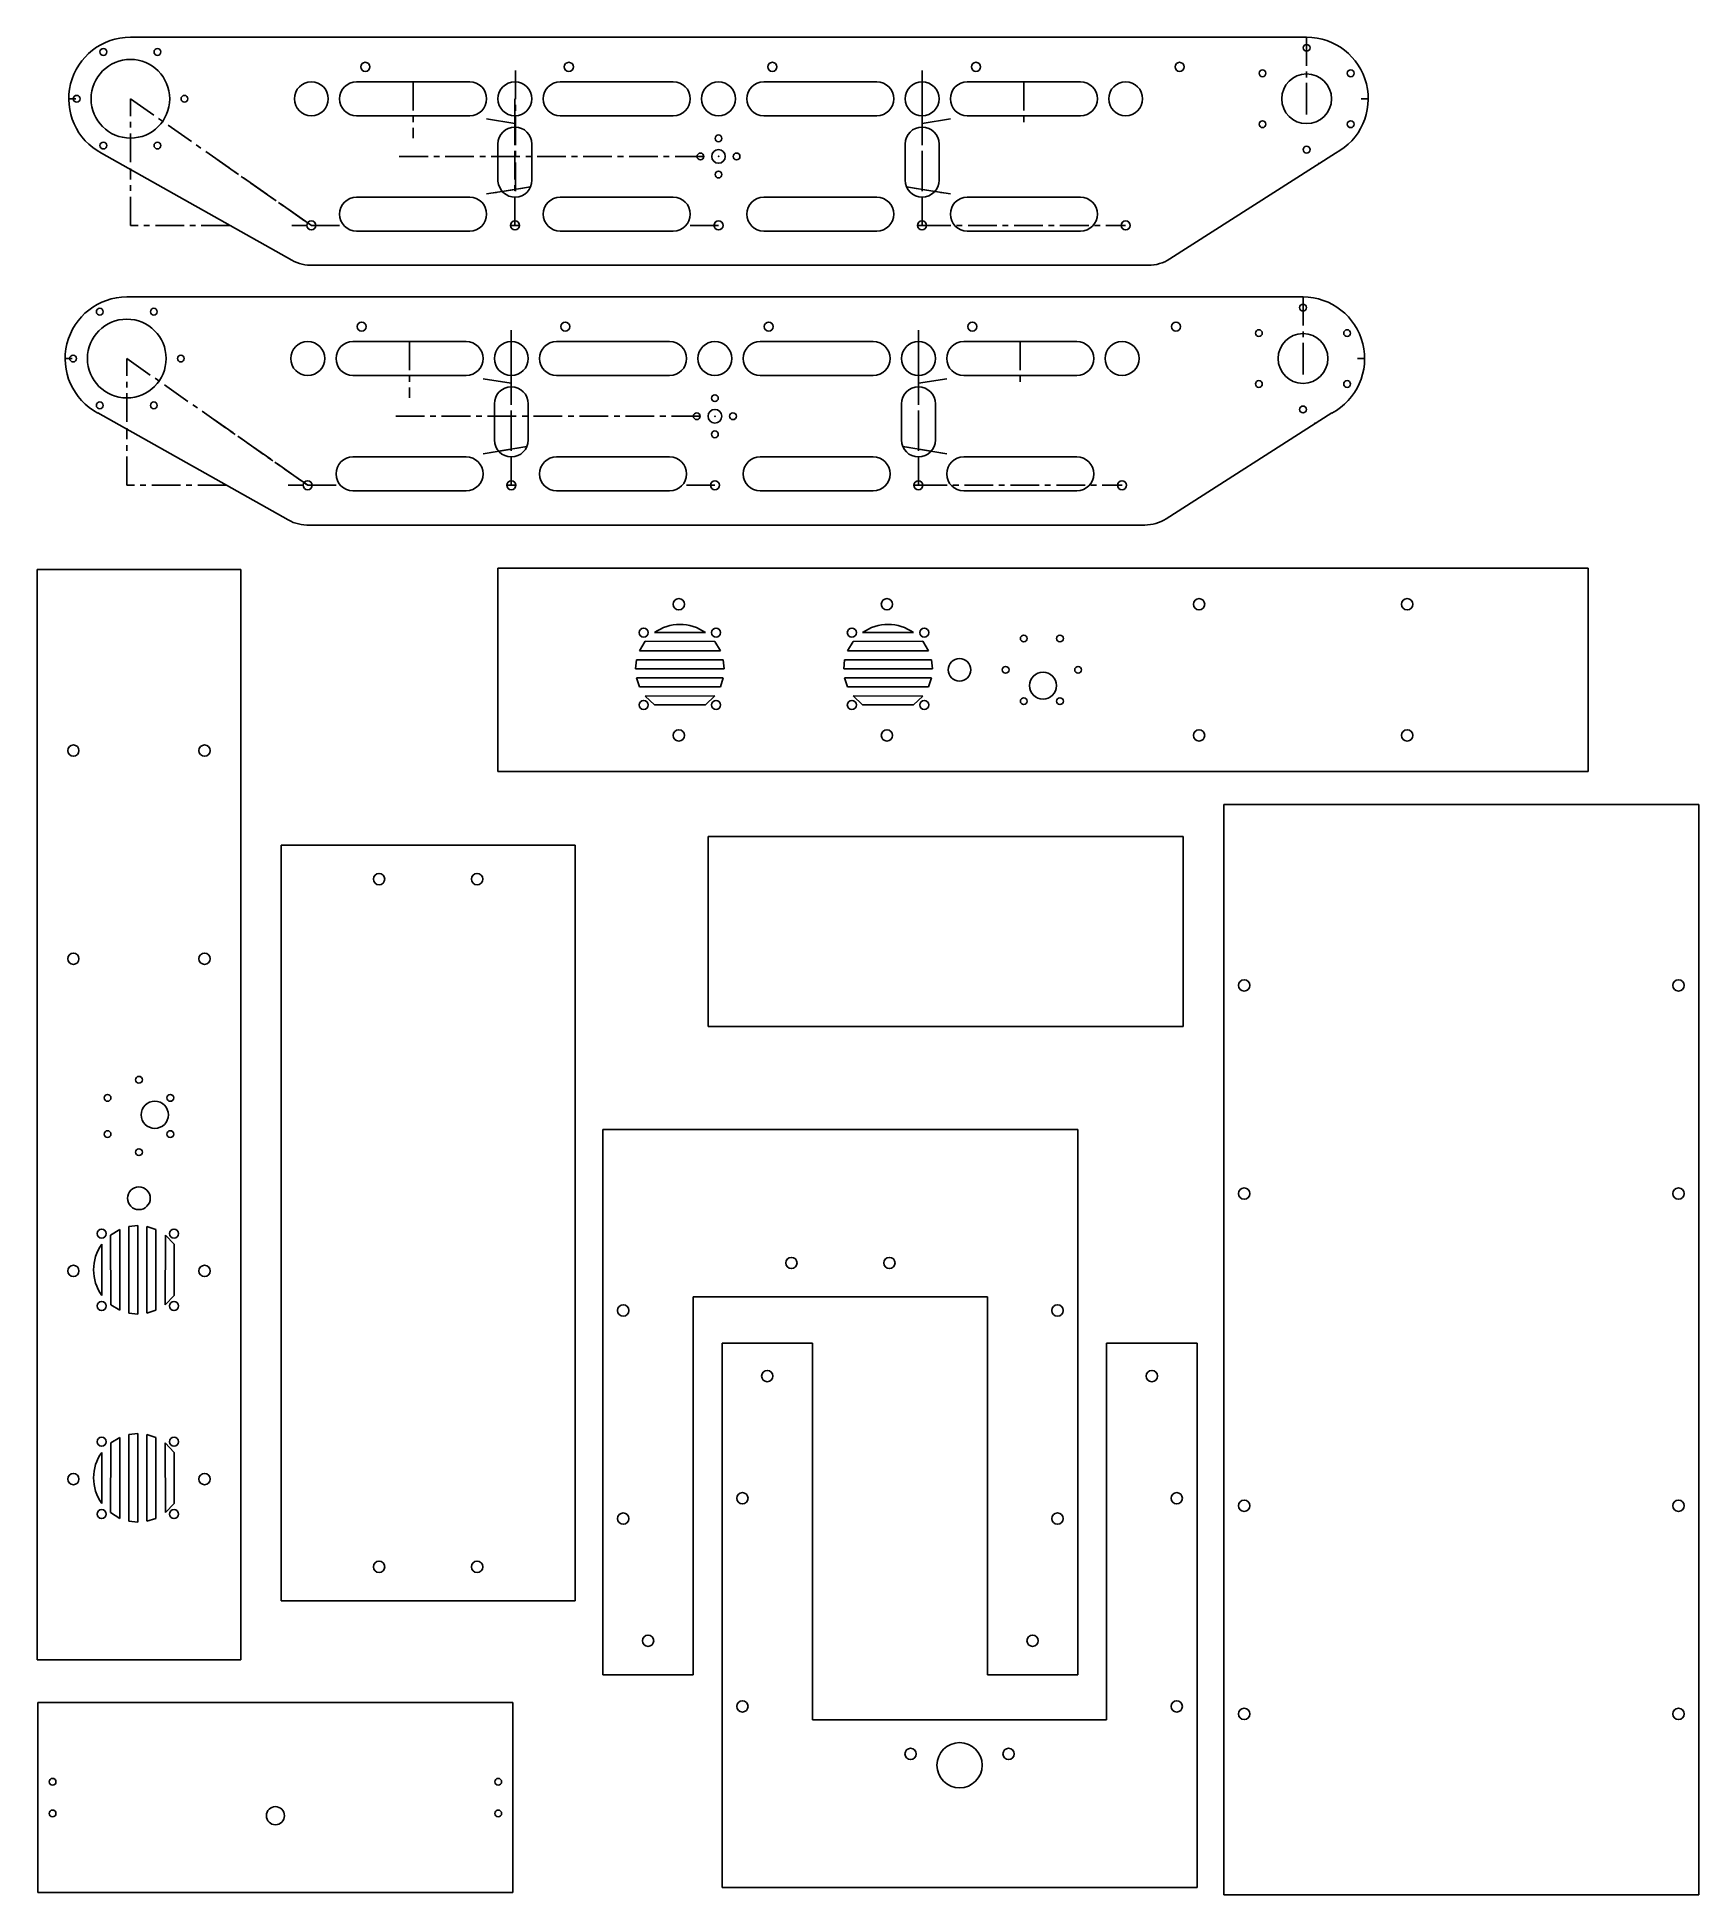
# Model space of a CAD drawing. Header units: millimetres. Extents: x 6 to 740, y 5 to 826.
import ezdxf

# ---------------------------------------------------------------- set-up
doc = ezdxf.new("R2010")
doc.units = ezdxf.units.MM
doc.header["$PDSIZE"] = -1
doc.linetypes.add('CENTERX2', pattern=[20.32, 12.7, -2.54, 2.54, -2.54])

msp = doc.modelspace()

# ---------------------------------------------------------------- linework, layer by layer
at = {"color": 7, "linetype": 'Continuous'}
for p, q in [((46.77, 825.94), (566.77, 825.94)), ((146.77, 806.2), (196.77, 806.2)), ((286.77, 806.2), (236.77, 806.2)), ((326.77, 806.2), (376.77, 806.2)), ((466.77, 806.2), (416.77, 806.2)), ((146.77, 791.2), (196.77, 791.2)), ((286.77, 791.2), (236.77, 791.2)), ((326.77, 791.2), (376.77, 791.2)), ((466.77, 791.2), (416.77, 791.2)), ((34.03, 774.62), (118.14, 727.35)), ((209.27, 778.7), (209.28, 762.24)), ((224.27, 778.7), (224.27, 762.7)), ((389.27, 778.7), (389.27, 762.7)), ((404.27, 778.7), (404.27, 762.7)), ((579.51, 774.62), (506.25, 727.87)), ((146.77, 755.2), (196.77, 755.2)), ((286.77, 755.2), (236.77, 755.2)), ((326.77, 755.2), (376.77, 755.2)), ((466.77, 755.2), (416.77, 755.2)), ((146.77, 740.2), (196.77, 740.2)), ((286.77, 740.2), (236.77, 740.2)), ((326.77, 740.2), (376.77, 740.2)), ((466.77, 740.2), (416.77, 740.2)), ((127.57, 725.11), (485.96, 725.11)), ((485.96, 725.11), (496.78, 725.11)), ((45.17, 711.1), (565.17, 711.1)), ((145.17, 691.36), (195.17, 691.36)), ((285.17, 691.36), (235.17, 691.36)), ((325.17, 691.36), (375.17, 691.36)), ((465.17, 691.36), (415.17, 691.36)), ((145.17, 676.36), (195.17, 676.36)), ((285.17, 676.36), (235.17, 676.36)), ((325.17, 676.36), (375.17, 676.36)), ((465.17, 676.36), (415.17, 676.36)), ((32.43, 659.79), (116.54, 612.51)), ((207.67, 663.86), (207.67, 647.86)), ((222.67, 663.86), (222.67, 647.86)), ((387.67, 663.86), (387.67, 647.86)), ((402.67, 663.86), (402.67, 647.86)), ((577.91, 659.79), (504.65, 613.04)), ((145.17, 640.36), (195.17, 640.36)), ((285.17, 640.36), (235.17, 640.36)), ((325.17, 640.36), (375.17, 640.36)), ((465.17, 640.36), (415.17, 640.36)), ((145.17, 625.36), (195.17, 625.36)), ((285.17, 625.36), (235.17, 625.36)), ((325.17, 625.36), (375.17, 625.36)), ((465.17, 625.36), (415.17, 625.36)), ((125.97, 610.27), (484.37, 610.27)), ((484.37, 610.27), (495.18, 610.27)), ((5.55, 108.54), (5.55, 590.54)), ((5.55, 590.54), (95.55, 590.54)), ((95.55, 108.54), (95.55, 590.54)), ((209.23, 591.26), (209.23, 501.26)), ((209.23, 591.26), (691.23, 591.26)), ((691.23, 591.26), (691.23, 501.26)), ((271.84, 554.72), (274.38, 558.9)), ((274.38, 558.9), (305.2, 558.72)), ((301.02, 562.72), (278.41, 562.72)), ((305.2, 558.72), (307.6, 554.72)), ((366.23, 558.72), (363.84, 554.72)), ((397.06, 558.9), (366.23, 558.72)), ((393.02, 562.72), (370.41, 562.72)), ((399.6, 554.72), (397.06, 558.9)), ((270.13, 546.72), (270.54, 550.72)), ((270.54, 550.72), (308.9, 550.72)), ((307.6, 554.72), (271.84, 554.72)), ((308.9, 550.72), (309.31, 546.72)), ((362.54, 550.72), (362.13, 546.72)), ((400.9, 550.72), (362.54, 550.72)), ((363.84, 554.72), (399.6, 554.72)), ((401.31, 546.72), (400.9, 550.72)), ((309.31, 546.72), (270.13, 546.72)), ((271.84, 538.72), (270.54, 542.72)), ((270.54, 542.72), (308.9, 542.72)), ((308.9, 542.72), (307.6, 538.72)), ((362.13, 546.72), (401.31, 546.72)), ((362.54, 542.72), (363.84, 538.72)), ((400.9, 542.72), (362.54, 542.72)), ((399.6, 538.72), (400.9, 542.72)), ((307.6, 538.72), (271.84, 538.72)), ((274.38, 534.54), (305.2, 534.72)), ((278.41, 530.72), (274.38, 534.54)), ((305.2, 534.72), (301.02, 530.72)), ((363.84, 538.72), (399.6, 538.72)), ((366.23, 534.72), (397.06, 534.54)), ((370.41, 530.72), (366.23, 534.72)), ((397.06, 534.54), (393.02, 530.72)), ((301.02, 530.72), (278.41, 530.72)), ((393.02, 530.72), (370.41, 530.72)), ((209.23, 501.26), (691.23, 501.26)), ((530.17, 4.72), (530.17, 486.72)), ((530.17, 486.72), (740.17, 486.72)), ((740.17, 4.72), (740.17, 486.72)), ((243.4, 468.73), (113.4, 468.73)), ((113.4, 468.73), (113.4, 134.73)), ((243.4, 468.73), (243.4, 134.73)), ((302.23, 472.63), (512.23, 472.63)), ((302.23, 472.63), (302.23, 388.63)), ((512.23, 472.63), (512.23, 388.63)), ((302.23, 388.63), (512.23, 388.63)), ((255.64, 102.04), (255.64, 343.04)), ((255.64, 343.04), (465.64, 343.04)), ((465.64, 102.04), (465.64, 343.04)), ((42.09, 298.91), (37.91, 296.37)), ((37.91, 296.37), (38.09, 265.54)), ((42.09, 263.14), (42.09, 298.91)), ((50.09, 300.62), (46.09, 300.2)), ((46.09, 300.2), (46.09, 261.85)), ((50.09, 261.44), (50.09, 300.62)), ((58.09, 298.91), (54.09, 300.2)), ((54.09, 300.2), (54.09, 261.85)), ((58.09, 263.14), (58.09, 298.91)), ((62.09, 265.54), (62.27, 296.37)), ((62.27, 296.37), (66.09, 292.33)), ((34.09, 292.33), (34.09, 269.72)), ((66.09, 292.33), (66.09, 269.72)), ((38.09, 265.54), (42.09, 263.14)), ((54.09, 261.85), (58.09, 263.14)), ((66.09, 269.72), (62.09, 265.54)), ((425.64, 269.04), (295.64, 269.04)), ((295.64, 269.04), (295.64, 102.04)), ((425.64, 102.04), (425.64, 269.04)), ((46.09, 261.85), (50.09, 261.44)), ((308.34, 8.03), (308.34, 248.53)), ((348.34, 248.53), (308.34, 248.53)), ((348.34, 248.53), (348.34, 82.03)), ((518.34, 248.53), (478.34, 248.53)), ((478.34, 82.03), (478.34, 248.53)), ((518.34, 8.03), (518.34, 248.53)), ((38.09, 204.51), (42.09, 206.91)), ((42.09, 206.91), (42.09, 171.14)), ((46.09, 208.2), (50.09, 208.62)), ((46.09, 169.85), (46.09, 208.2)), ((50.09, 208.62), (50.09, 169.44)), ((54.09, 169.85), (54.09, 208.2)), ((54.09, 208.2), (58.09, 206.91)), ((58.09, 206.91), (58.09, 171.14)), ((34.09, 200.33), (34.09, 177.72)), ((37.91, 173.68), (38.09, 204.51)), ((62.27, 173.68), (62.09, 204.51)), ((62.09, 204.51), (66.09, 200.33)), ((66.09, 200.33), (66.09, 177.72)), ((42.09, 171.14), (37.91, 173.68)), ((66.09, 177.72), (62.27, 173.68)), ((50.09, 169.44), (46.09, 169.85)), ((58.09, 171.14), (54.09, 169.85)), ((243.4, 134.73), (113.4, 134.73)), ((5.55, 108.54), (95.55, 108.54)), ((255.64, 102.04), (295.64, 102.04)), ((425.64, 102.04), (465.64, 102.04)), ((5.88, 89.71), (215.88, 89.71)), ((5.88, 89.71), (5.88, 5.71)), ((215.88, 89.71), (215.88, 5.71)), ((348.34, 82.03), (478.34, 82.03)), ((5.88, 5.71), (215.88, 5.71)), ((518.34, 8.03), (308.34, 8.03)), ((530.17, 4.72), (740.17, 4.72))]:
    msp.add_line(p, q, dxfattribs=at)
at = {"color": 7, "linetype": 'CENTERX2'}
for p, q in [((566.77, 825.94), (566.77, 798.7)), ((171.77, 806.2), (171.77, 781.34)), ((217, 811.2), (217, 755.2)), ((396.77, 811.2), (396.77, 755.2)), ((441.77, 806.2), (441.77, 787.23)), ((566.77, 798.7), (566.77, 805.7)), ((19.53, 798.7), (22.69, 798.7)), ((46.77, 798.7), (126.77, 742.7)), ((46.77, 798.7), (63.15, 787.23)), ((46.77, 770.69), (46.77, 798.7)), ((216.77, 742.7), (216.77, 798.7)), ((216.77, 798.7), (216.77, 778.7)), ((396.77, 798.7), (396.77, 778.7)), ((396.77, 742.7), (396.77, 798.7)), ((566.77, 798.7), (566.77, 791.7)), ((594.01, 798.7), (590.84, 798.7)), ((204.27, 789.77), (216.77, 787.75)), ((216.77, 787.75), (204.27, 789.77)), ((409.27, 789.77), (396.77, 787.75)), ((396.77, 787.75), (409.27, 789.77)), ((300.27, 773.2), (164.97, 773.2)), ((46.77, 742.7), (46.77, 767.88)), ((110.38, 754.17), (85.1, 771.87)), ((572.21, 769.96), (572.19, 770.38)), ((204.27, 756.62), (223.67, 759.76)), ((223.67, 759.76), (204.27, 756.62)), ((216.77, 742.7), (216.77, 762.7)), ((389.87, 759.76), (409.27, 756.62)), ((409.27, 756.62), (389.87, 759.76)), ((396.77, 742.7), (396.77, 762.7)), ((126.77, 742.7), (110.38, 754.17)), ((90.83, 742.7), (46.77, 742.7)), ((118.15, 742.7), (124.77, 742.7)), ((124.77, 742.68), (118.15, 742.7)), ((126.77, 742.7), (139.27, 742.7)), ((139.27, 742.7), (126.77, 742.7)), ((216.77, 742.7), (214.77, 742.7)), ((216.77, 742.7), (214.77, 742.7)), ((218.77, 742.7), (216.77, 742.7)), ((306.77, 742.7), (294.27, 742.7)), ((396.77, 742.7), (394.77, 742.7)), ((396.77, 742.7), (486.77, 742.7)), ((396.77, 742.7), (398.77, 742.7)), ((396.77, 742.7), (398.77, 742.7)), ((565.17, 711.1), (565.17, 683.86)), ((170.17, 691.36), (170.17, 666.51)), ((215.17, 696.36), (215.17, 640.36)), ((395.17, 696.36), (395.17, 640.36)), ((440.17, 691.36), (440.17, 672.39)), ((565.17, 683.86), (565.17, 690.86)), ((17.93, 683.86), (21.1, 683.86)), ((45.17, 683.86), (125.17, 627.86)), ((45.17, 683.86), (61.55, 672.39)), ((45.17, 655.85), (45.17, 683.86)), ((215.17, 627.86), (215.17, 683.86)), ((215.17, 683.86), (215.17, 663.86)), ((395.17, 683.86), (395.17, 663.86)), ((395.17, 627.86), (395.17, 683.86)), ((565.17, 683.86), (565.17, 676.86)), ((592.41, 683.86), (589.24, 683.86)), ((202.67, 674.94), (215.17, 672.91)), ((215.17, 672.91), (202.67, 674.94)), ((407.67, 674.94), (395.17, 672.91)), ((395.17, 672.91), (407.67, 674.94)), ((108.79, 639.33), (83.5, 657.03)), ((298.67, 658.36), (163.37, 658.36)), ((45.17, 627.86), (45.17, 653.04)), ((570.61, 655.13), (570.59, 655.54)), ((202.67, 641.79), (222.07, 644.92)), ((222.07, 644.92), (202.67, 641.79)), ((215.17, 627.86), (215.17, 647.86)), ((388.27, 644.92), (407.67, 641.79)), ((407.67, 641.79), (388.27, 644.92)), ((395.17, 627.86), (395.17, 647.86)), ((125.17, 627.86), (108.79, 639.33)), ((89.23, 627.86), (45.17, 627.86)), ((116.55, 627.86), (123.17, 627.86)), ((123.17, 627.85), (116.55, 627.86)), ((125.17, 627.86), (137.67, 627.86)), ((137.67, 627.86), (125.17, 627.86)), ((215.17, 627.86), (213.17, 627.86)), ((215.17, 627.86), (213.17, 627.86)), ((217.17, 627.86), (215.17, 627.86)), ((305.17, 627.86), (292.67, 627.86)), ((395.17, 627.86), (393.17, 627.86)), ((395.17, 627.86), (485.17, 627.86)), ((395.17, 627.86), (397.17, 627.86)), ((395.17, 627.86), (397.17, 627.86))]:
    msp.add_line(p, q, dxfattribs=at)
at = {"color": 7, "linetype": 'Continuous'}
for centre, radius in [((566.77, 821.2), 1.5), ((46.77, 798.7), 17.4), ((34.82, 819.4), 1.5), ((58.72, 819.4), 1.5), ((150.6, 812.81), 2), ((240.6, 812.81), 2), ((330.6, 812.81), 2), ((420.6, 812.81), 2), ((510.6, 812.81), 2), ((126.77, 798.7), 7.5), ((216.77, 798.7), 7.5), ((306.77, 798.7), 7.5), ((396.77, 798.7), 7.5), ((486.77, 798.7), 7.5), ((547.28, 809.95), 1.5), ((566.77, 798.7), 11), ((586.25, 809.95), 1.5), ((23.03, 798.7), 1.5), ((70.67, 798.7), 1.5), ((547.28, 787.45), 1.5), ((586.25, 787.45), 1.5), ((306.77, 781.2), 1.5), ((34.82, 778), 1.5), ((58.72, 778), 1.5), ((298.77, 773.2), 1.5), ((306.77, 773.2), 3), ((314.77, 773.2), 1.5), ((566.77, 776.2), 1.5), ((306.77, 765.2), 1.5), ((126.77, 742.7), 2), ((216.77, 742.7), 2), ((306.77, 742.7), 2), ((396.77, 742.7), 2), ((486.77, 742.7), 2), ((565.17, 706.36), 1.5), ((45.17, 683.86), 17.4), ((33.22, 704.56), 1.5), ((57.12, 704.56), 1.5), ((149, 697.97), 2), ((239, 697.97), 2), ((329, 697.97), 2), ((419, 697.97), 2), ((509, 697.97), 2), ((125.17, 683.86), 7.5), ((215.17, 683.86), 7.5), ((305.17, 683.86), 7.5), ((395.17, 683.86), 7.5), ((485.17, 683.86), 7.5), ((545.68, 695.11), 1.5), ((565.17, 683.86), 11), ((584.66, 695.11), 1.5), ((21.43, 683.86), 1.5), ((69.07, 683.86), 1.5), ((545.68, 672.61), 1.5), ((584.66, 672.61), 1.5), ((305.17, 666.36), 1.5), ((33.22, 663.16), 1.5), ((57.12, 663.16), 1.5), ((297.17, 658.36), 1.5), ((305.17, 658.36), 3), ((313.17, 658.36), 1.5), ((565.17, 661.36), 1.5), ((305.17, 650.36), 1.5), ((125.17, 627.86), 2), ((215.17, 627.86), 2), ((305.17, 627.86), 2), ((395.17, 627.86), 2), ((485.17, 627.86), 2), ((289.23, 575.26), 2.5), ((381.23, 575.26), 2.5), ((519.23, 575.26), 2.5), ((611.23, 575.26), 2.5), ((273.72, 562.72), 2), ((305.72, 562.72), 2), ((365.72, 562.72), 2), ((397.72, 562.72), 2), ((441.72, 560.12), 1.5), ((457.72, 560.12), 1.5), ((413.33, 546.26), 5), ((433.71, 546.26), 1.5), ((450.23, 539.26), 6), ((465.73, 546.26), 1.5), ((441.72, 532.4), 1.5), ((457.72, 532.4), 1.5), ((273.72, 530.72), 2), ((305.72, 530.72), 2), ((365.72, 530.72), 2), ((397.72, 530.72), 2), ((289.23, 517.26), 2.5), ((381.23, 517.26), 2.5), ((519.23, 517.26), 2.5), ((611.23, 517.26), 2.5), ((21.55, 510.54), 2.5), ((79.55, 510.54), 2.5), ((156.73, 453.73), 2.5), ((200.06, 453.73), 2.5), ((21.55, 418.54), 2.5), ((79.55, 418.54), 2.5), ((539.17, 406.73), 2.5), ((731.17, 406.73), 2.5), ((50.55, 365.04), 1.5), ((36.69, 357.03), 1.5), ((57.55, 349.54), 6), ((64.41, 357.03), 1.5), ((36.69, 341.02), 1.5), ((64.41, 341.02), 1.5), ((50.55, 333.02), 1.5), ((50.55, 312.64), 5), ((539.17, 314.73), 2.5), ((731.17, 314.73), 2.5), ((34.09, 297.03), 2), ((66.09, 297.03), 2), ((21.55, 280.54), 2.5), ((79.55, 280.54), 2.5), ((338.98, 284.04), 2.5), ((382.31, 284.04), 2.5), ((34.09, 265.03), 2), ((66.09, 265.03), 2), ((264.64, 263.05), 2.5), ((456.64, 263.05), 2.5), ((328.34, 234.03), 2.5), ((498.34, 234.03), 2.5), ((34.09, 205.03), 2), ((66.09, 205.03), 2), ((21.55, 188.54), 2.5), ((79.55, 188.54), 2.5), ((317.34, 180.02), 2.5), ((509.34, 180.02), 2.5), ((34.09, 173.03), 2), ((66.09, 173.03), 2), ((264.64, 171.05), 2.5), ((456.64, 171.05), 2.5), ((539.17, 176.71), 2.5), ((731.17, 176.71), 2.5), ((156.73, 149.73), 2.5), ((200.06, 149.73), 2.5), ((275.64, 117.04), 2.5), ((445.64, 117.04), 2.5), ((317.34, 88.02), 2.5), ((509.34, 88.02), 2.5), ((539.17, 84.71), 2.5), ((731.17, 84.71), 2.5), ((391.67, 67.03), 2.5), ((413.34, 62.03), 10), ((435, 67.03), 2.5), ((12.38, 54.71), 1.5), ((209.38, 54.71), 1.5), ((12.38, 40.71), 1.5), ((110.88, 39.71), 4), ((209.38, 40.71), 1.5)]:
    msp.add_circle(centre, radius, dxfattribs=at)
for centre, radius, start, end in [((46.77, 798.7), 27.24, 90, 242.10891), ((566.77, 798.7), 27.24, 297.89109, 90), ((146.77, 798.7), 7.5, 90, 270), ((196.77, 798.7), 7.5, 270, 90), ((236.77, 798.7), 7.5, 90, 270), ((286.77, 798.7), 7.5, 270, 90), ((326.77, 798.7), 7.5, 90, 270), ((376.77, 798.7), 7.5, 270, 90), ((416.77, 798.7), 7.5, 90, 270), ((466.77, 798.7), 7.5, 270, 90), ((216.77, 778.7), 7.5, 360, 180), ((396.77, 778.7), 7.5, 0, 180), ((216.77, 762.7), 7.5, 183.48727, 0), ((396.77, 762.7), 7.5, 180, 0), ((146.77, 747.7), 7.5, 90, 270), ((196.77, 747.7), 7.5, 270, 90), ((236.77, 747.7), 7.5, 90, 270), ((286.77, 747.7), 7.5, 270, 90), ((326.77, 747.7), 7.5, 90, 270), ((376.77, 747.7), 7.5, 270, 90), ((416.77, 747.7), 7.5, 90, 270), ((466.77, 747.7), 7.5, 270, 90), ((126.77, 742.7), 17.61, 240.66458, 272.61864), ((496.78, 742.72), 17.61, 270, 302.54223), ((45.17, 683.86), 27.24, 90, 242.10891), ((565.17, 683.86), 27.24, 297.89109, 90), ((145.17, 683.86), 7.5, 90, 270), ((195.17, 683.86), 7.5, 270, 90), ((235.17, 683.86), 7.5, 90, 270), ((285.17, 683.86), 7.5, 270, 90), ((325.17, 683.86), 7.5, 90, 270), ((375.17, 683.86), 7.5, 270, 90), ((415.17, 683.86), 7.5, 90, 270), ((465.17, 683.86), 7.5, 270, 90), ((215.17, 663.86), 7.5, 0, 180), ((395.17, 663.86), 7.5, 0, 180), ((215.17, 647.86), 7.5, 180, 0), ((395.17, 647.86), 7.5, 180, 0), ((145.17, 632.86), 7.5, 90, 270), ((195.17, 632.86), 7.5, 270, 90), ((235.17, 632.86), 7.5, 90, 270), ((285.17, 632.86), 7.5, 270, 90), ((325.17, 632.86), 7.5, 90, 270), ((375.17, 632.86), 7.5, 270, 90), ((415.17, 632.86), 7.5, 90, 270), ((465.17, 632.86), 7.5, 270, 90), ((125.17, 627.86), 17.61, 240.66458, 272.61864), ((495.18, 627.88), 17.61, 270, 302.54223), ((289.72, 546.72), 19.59, 54.7601, 125.2399), ((381.72, 546.72), 19.59, 54.7601, 125.2399), ((50.09, 281.03), 19.59, 144.7601, 215.2399), ((50.09, 189.03), 19.59, 144.7601, 215.2399)]:
    msp.add_arc(centre, radius, start, end, dxfattribs=at)
for p in [(306.77, 773.2), (305.17, 658.36)]:
    msp.add_point(p, dxfattribs=at)

doc.saveas('drawing.dxf')
